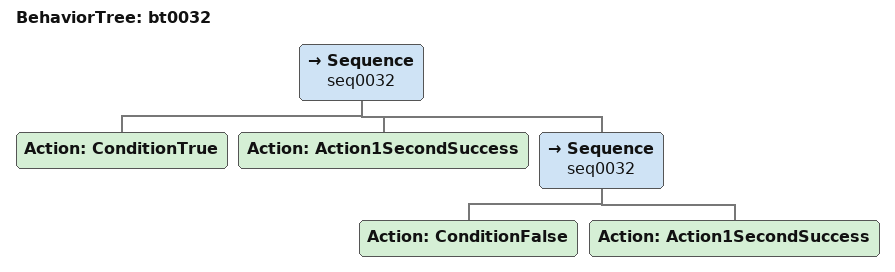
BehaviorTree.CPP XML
<root>

  <BehaviorTree ID="bt0032">
    <Sequence name="seq0032">
      <Action ID="ConditionTrue" />
      <Action ID="Action1SecondSuccess" />

   <Sequence name="seq0032">
      <Action ID="ConditionFalse" />
      <Action ID="Action1SecondSuccess" />
    </Sequence>
    </Sequence>
  </BehaviorTree>

</root>
